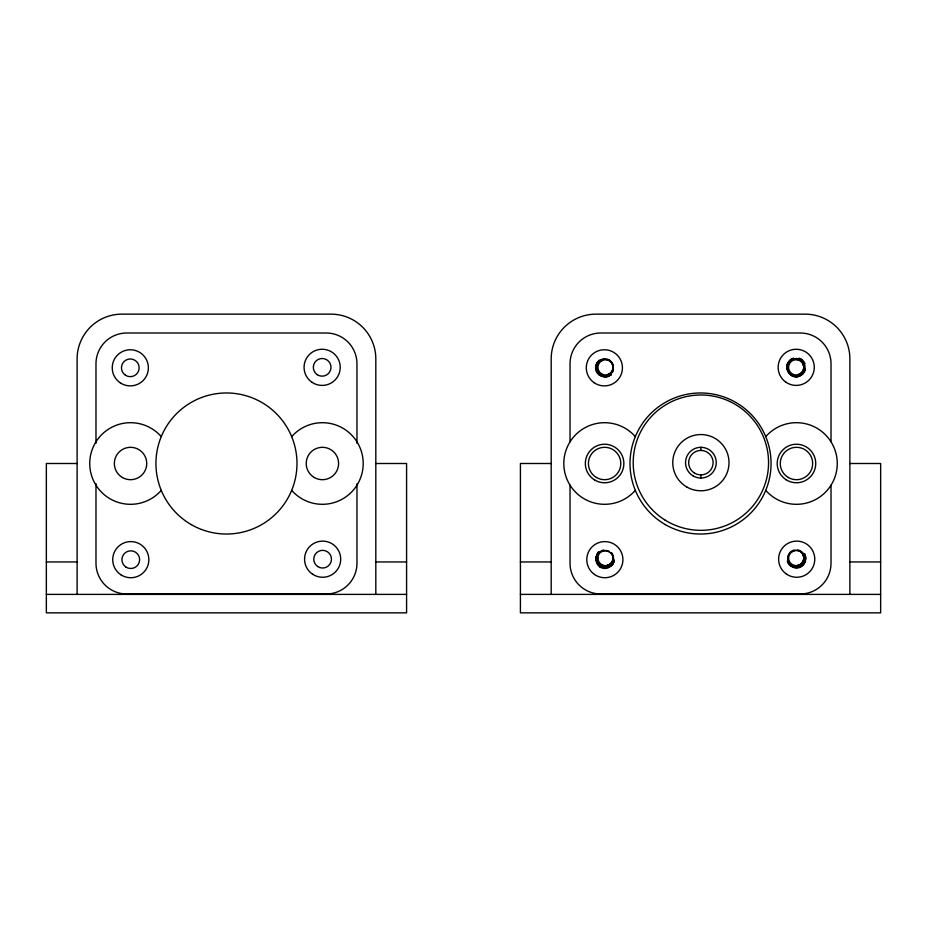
<?xml version="1.0" encoding="UTF-8"?>
<svg xmlns="http://www.w3.org/2000/svg" width="927" height="927" viewBox="0 0 927 927"><rect width="100%" height="100%" fill="white"/><g stroke="black" fill="none" stroke-linecap="round" stroke-linejoin="round"><path stroke-width="1.39" d="M77.115 463.5L46.35 463.5L46.35 612.851L406.582 612.851L406.582 463.5L375.817 463.5M551.183 463.5L520.418 463.5L520.418 612.851L880.65 612.851L880.65 463.5L849.885 463.5M46.35 561.947L77.115 561.947M375.817 561.947L406.582 561.947M520.418 561.947L551.183 561.947M849.885 561.947L880.65 561.947M46.35 594.392L406.582 594.392M520.418 594.392L880.65 594.392M849.885 594.392L849.885 358.9A44.763 44.763 0 0 0 805.134 314.149L595.934 314.149A44.763 44.763 0 0 0 551.183 358.9L551.183 594.392M831.021 441.831L831.021 363.766A30.765 30.765 0 0 0 800.268 333.002L600.8 333.002A30.765 30.765 0 0 0 570.035 363.766L570.035 441.831M831.021 485.169L831.021 563.234A30.765 30.765 0 0 1 800.268 593.998L600.8 593.998A30.765 30.765 0 0 1 570.035 563.234L570.035 485.169M796.223 376.895L796.223 376.292A9.096 9.085 -71.2 0 0 803.245 373.28A9.247 9.235 30 0 1 801.368 374.995M796.223 567.556L796.223 566.953A9.096 9.085 -71.2 0 0 803.419 563.743A9.224 9.224 0 0 0 805.389 556.965A8.436 8.378 -13.7 0 1 797.95 565.447M700.882 447.312L700.882 450.441M700.882 474.891L700.882 478.019M605.551 376.895L605.551 376.292A9.096 9.085 -71.2 0 0 611.264 374.496M605.551 567.556L605.551 566.953A9.096 9.085 -71.2 0 0 612.759 563.743M375.817 594.474L375.817 358.9A44.763 44.763 0 0 0 331.066 314.149L121.866 314.149A44.763 44.763 0 0 0 77.115 358.9L77.115 594.474M356.965 443.268L356.965 363.766A30.765 30.765 0 0 0 326.2 333.002L126.732 333.002A30.765 30.765 0 0 0 95.979 363.766L95.979 443.268M356.965 483.732L356.965 563.234A30.765 30.765 0 0 1 326.2 593.998L126.732 593.998A30.765 30.765 0 0 1 95.979 563.234L95.979 483.732M161.263 490.36A40.8 40.8 0 0 1 102.341 492.99A40.8 40.8 0 0 1 102.341 434.01A40.8 40.8 0 0 1 161.263 436.64M291.681 436.64A40.8 40.8 0 0 1 350.591 434.01A40.8 40.8 0 0 1 350.591 492.99A40.8 40.8 0 0 1 291.681 490.36M800.58 375.516A9.258 9.235 -90 0 1 791.6 375.377M793.79 358.436A9.258 9.235 -90 0 0 791.6 359.34A9.258 9.247 49.2 0 0 790.117 360.348A9.247 9.235 30 0 1 791.82 359.178M800.58 375.47A9.258 9.247 65.4 0 1 796.223 376.559M805.088 369.896A9.224 9.224 0 0 1 803.431 373.094M796.212 359.386A7.798 7.787 -25.1 0 1 803.593 365.47M796.223 376.003A8.47 8.459 -72.7 0 1 787.753 367.532A8.47 8.459 -72.7 0 1 796.223 359.062M798.298 376.675A9.56 9.56 0 0 1 790.94 375.308M786.71 368.378A9.56 9.56 0 0 1 793.466 358.181M798.97 358.181A9.56 9.56 0 0 1 805.018 363.593M605.551 376.559A9.258 9.247 65.4 0 0 609.398 375.736A9.258 9.235 -90 0 1 600.939 375.331A9.258 9.247 -49.2 0 1 596.328 367.335A9.258 9.247 49.2 0 1 597.521 362.7M605.551 359.386A7.798 7.787 -25.1 0 1 612.932 365.47M605.551 376.003A8.47 8.459 -72.7 0 1 597.092 367.532A8.47 8.459 -72.7 0 1 605.551 359.062M608.309 376.489A9.56 9.56 0 0 1 599.178 360.209M796.223 567.22A9.258 9.247 65.4 0 0 800.835 565.991A9.247 9.235 30 0 0 803.431 563.755M805.389 556.965A9.247 9.235 -30 0 1 805.447 557.799L805.447 557.996A9.258 9.247 49.2 0 1 800.835 565.991A9.258 9.235 -90 0 1 791.6 565.991A9.258 9.247 -49.2 0 1 787.475 560.928M791.82 566.154A9.247 9.235 -30 0 1 787.429 560.951M804.717 553.628A9.56 9.56 0 0 1 800.279 566.652A9.56 9.56 0 0 1 787.417 561.739M796.223 566.664A8.47 8.459 -72.7 0 1 794.196 549.966M605.551 567.22A9.258 9.247 65.4 0 0 610.175 565.991A9.247 9.235 30 0 0 612.77 563.755A9.224 9.224 0 0 0 614.195 561.241M613.338 563.558A9.56 9.56 0 0 1 596.049 556.953M605.551 566.664A8.47 8.459 -72.7 0 1 603.535 549.966M611.449 553.013A7.798 7.787 -25.1 0 1 612.932 556.13M612.434 554.856A7.567 7.567 0 0 1 607.278 565.366M610.881 552.619A7.59 7.578 -30 0 1 613.118 557.996A7.59 7.578 30 0 1 609.34 564.543A7.59 7.567 90 0 1 608.622 564.914M601.716 564.578A7.59 7.578 -30 0 1 597.938 558.031M614.08 560.117A8.436 8.378 -13.7 0 1 607.289 565.447M601.774 551.449A7.59 7.578 -90 0 1 609.34 551.449M609.34 564.613A7.59 7.578 -90 0 1 601.774 564.613M608.715 565.088A8.389 8.389 0 0 1 598.402 562.944M611.693 552.863A8.378 8.378 0 0 1 612.573 554.369M614.091 561.507A9.258 9.247 49.2 0 1 610.175 565.991A9.258 9.235 -90 0 1 600.939 565.991A9.258 9.247 -49.2 0 1 596.328 557.996A9.258 9.247 49.2 0 1 598.599 551.855A9.247 9.235 30 0 0 596.281 557.973A9.258 9.235 -30 0 0 601.194 566.13M597.938 557.961A7.59 7.578 30 0 1 601.716 551.414M797.521 550.198A7.798 7.787 -25.1 0 1 803.593 556.13M803.095 554.856A7.567 7.567 0 0 1 797.938 565.366M788.599 558.031A7.59 7.578 -30 0 0 792.376 564.578A7.59 7.578 -90 0 0 800.001 564.613A7.59 7.578 30 0 0 803.779 557.996A7.59 7.578 -30 0 0 800.001 551.449A7.59 7.578 -90 0 0 792.434 551.449A7.59 7.578 30 0 0 788.599 557.961M799.375 565.088A8.389 8.389 0 0 1 791.183 564.786M798.889 550.128A8.378 8.378 0 0 1 803.396 554.74M612.434 364.195A7.567 7.567 0 0 1 607.278 374.705M601.716 373.917A7.59 7.578 -30 0 1 597.938 367.37A7.59 7.578 30 0 1 601.716 360.754M613.141 371.229A8.436 8.378 -13.7 0 1 607.289 374.786M601.774 360.788A7.59 7.578 -90 0 1 609.34 360.788A7.59 7.578 -30 0 1 613.118 367.335A7.59 7.578 30 0 1 609.34 373.882A7.59 7.567 90 0 1 608.622 374.253M609.34 373.952A7.59 7.578 -90 0 1 601.774 373.952M608.715 374.427A8.389 8.389 0 0 1 606.988 375.087M602.399 374.971A8.389 8.389 0 0 1 602.029 374.856M607.486 359.189A8.378 8.378 0 0 1 612.735 364.079M611.148 374.682A9.258 9.247 49.2 0 1 610.661 375.029A9.247 9.235 30 0 0 611.391 374.485M601.194 375.47A9.258 9.235 -30 0 1 596.328 367.335A9.247 9.235 30 0 1 597.845 362.179M803.095 364.195A7.567 7.567 0 0 1 797.938 374.705M805.053 368.494A8.436 8.378 -13.7 0 1 797.95 374.786M800.001 373.952A7.59 7.578 -90 0 1 792.434 373.952A7.59 7.578 -30 0 1 788.599 367.37A7.59 7.578 30 0 1 792.376 360.754A7.59 7.578 -90 0 1 800.001 360.788A7.59 7.578 -30 0 1 803.779 367.335A7.59 7.578 30 0 1 800.001 373.882M799.375 374.427A8.389 8.389 0 0 1 797.649 375.087M793.06 374.971A8.389 8.389 0 0 1 792.098 374.612M798.147 359.189A8.378 8.378 0 0 1 803.396 364.079M791.855 375.47A9.258 9.235 -30 0 1 786.988 367.335A9.258 9.247 49.2 0 1 788.182 362.7A9.247 9.235 30 0 0 786.953 367.312A9.258 9.247 -49.2 0 0 791.6 375.331M800.627 359.178A9.258 9.235 -30 0 1 802.318 360.348A9.258 9.247 -49.2 0 0 800.882 359.317M805.146 369.688A9.258 9.247 49.2 0 1 801.322 375.029M635.319 490.36A40.8 40.8 0 0 1 576.409 492.99A40.8 40.8 0 0 1 576.409 434.01A40.8 40.8 0 0 1 635.319 436.64M765.737 436.64A40.8 40.8 0 0 1 824.659 434.01A40.8 40.8 0 0 1 824.659 492.99A40.8 40.8 0 0 1 765.737 490.36M312.109 382.364A18.065 18.065 0 0 0 340.186 368.517A18.065 18.065 0 0 0 314.16 351.124A18.065 18.065 0 0 0 312.109 382.364M317.243 374.682A8.841 8.841 0 0 0 330.974 367.915A8.841 8.841 0 0 0 318.239 359.409A8.841 8.841 0 0 0 317.243 374.682M312.584 574.207A18.065 18.065 0 0 0 340.661 560.371A18.065 18.065 0 0 0 314.647 542.979A18.065 18.065 0 0 0 312.584 574.207M317.718 566.536A8.841 8.841 0 0 0 331.449 559.769A8.841 8.841 0 0 0 318.726 551.252A8.841 8.841 0 0 0 317.718 566.536M120.742 574.682A18.065 18.065 0 0 0 148.818 560.847A18.065 18.065 0 0 0 122.793 543.454A18.065 18.065 0 0 0 120.742 574.682M125.863 567.011A8.841 8.841 0 0 0 139.606 560.244A8.841 8.841 0 0 0 126.872 551.739A8.841 8.841 0 0 0 125.863 567.011M120.267 382.839A18.065 18.065 0 0 0 148.332 369.004A18.065 18.065 0 0 0 122.318 351.611A18.065 18.065 0 0 0 120.267 382.839M125.388 375.168A8.841 8.841 0 0 0 139.131 368.39A8.841 8.841 0 0 0 126.396 359.885A8.841 8.841 0 0 0 125.388 375.168M191.205 524.578A70.522 70.522 0 0 0 296.988 463.5A70.522 70.522 0 0 0 191.205 402.422A70.522 70.522 0 0 0 191.205 524.578M122.445 477.521A16.188 16.188 0 0 0 146.733 463.5A16.188 16.188 0 0 0 122.445 449.479A16.188 16.188 0 0 0 122.445 477.521M314.311 477.521A16.188 16.188 0 0 0 338.598 463.5A16.188 16.188 0 0 0 314.311 449.479A16.188 16.188 0 0 0 314.311 477.521M686.826 487.023A28.134 28.134 0 0 0 729.016 462.666A28.134 28.134 0 0 0 686.826 438.309A28.134 28.134 0 0 0 686.826 487.023M693.211 475.968A15.353 15.353 0 0 0 716.247 462.666A15.353 15.353 0 0 0 693.211 449.375A15.353 15.353 0 0 0 693.211 475.968M664.937 520.001A67.671 67.671 0 0 0 768.506 465.134A67.671 67.671 0 0 0 669.213 402.863A67.671 67.671 0 0 0 664.937 520.001M694.393 473.025A12.225 12.225 0 0 0 713.106 463.118A12.225 12.225 0 0 0 695.169 451.855A12.225 12.225 0 0 0 694.393 473.025M665.273 524.578A70.522 70.522 0 0 0 771.055 463.5A70.522 70.522 0 0 0 665.273 402.422A70.522 70.522 0 0 0 665.273 524.578M596.513 477.521A16.188 16.188 0 0 0 620.8 463.5A16.188 16.188 0 0 0 596.513 449.479A16.188 16.188 0 0 0 596.513 477.521M788.379 477.521A16.188 16.188 0 0 0 812.666 463.5A16.188 16.188 0 0 0 788.379 449.479A16.188 16.188 0 0 0 788.379 477.521M791.171 374.589A8.841 8.841 0 0 0 805.03 368.077A8.841 8.841 0 0 0 792.458 359.34A8.841 8.841 0 0 0 791.171 374.589M791.646 566.443A8.841 8.841 0 0 0 805.505 559.931A8.841 8.841 0 0 0 792.933 551.183A8.841 8.841 0 0 0 791.646 566.443M599.804 566.918A8.841 8.841 0 0 0 613.662 560.406A8.841 8.841 0 0 0 601.09 551.658A8.841 8.841 0 0 0 599.804 566.918M599.317 375.076A8.841 8.841 0 0 0 613.176 368.564A8.841 8.841 0 0 0 600.603 359.815A8.841 8.841 0 0 0 599.317 375.076M594.045 382.654A18.065 18.065 0 0 0 622.376 369.34A18.065 18.065 0 0 0 596.687 351.46A18.065 18.065 0 0 0 594.045 382.654M594.531 574.497A18.065 18.065 0 0 0 622.851 561.183A18.065 18.065 0 0 0 597.162 543.315A18.065 18.065 0 0 0 594.531 574.497M786.374 574.022A18.065 18.065 0 0 0 814.706 560.708A18.065 18.065 0 0 0 789.004 542.828A18.065 18.065 0 0 0 786.374 574.022M785.899 382.167A18.065 18.065 0 0 0 814.219 368.853A18.065 18.065 0 0 0 788.529 350.985A18.065 18.065 0 0 0 785.899 382.167M594.972 480.186A19.27 19.27 0 0 0 623.871 463.5A19.27 19.27 0 0 0 594.972 446.814A19.27 19.27 0 0 0 594.972 480.186M786.026 479.688A19.27 19.27 0 0 0 815.714 464.45A19.27 19.27 0 0 0 787.672 446.362A19.27 19.27 0 0 0 786.026 479.688"/></g></svg>
